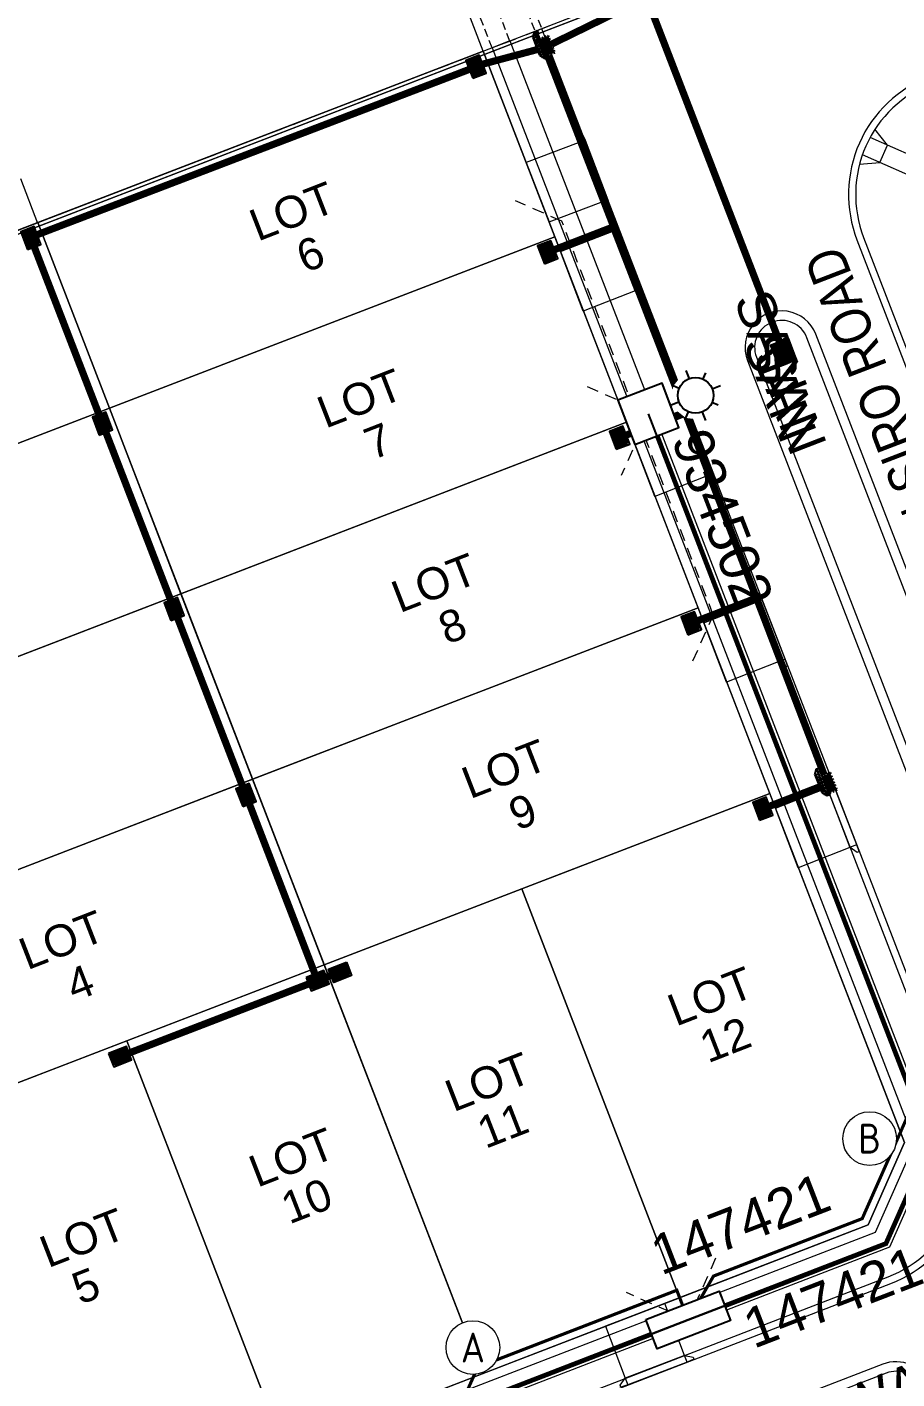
# Model space of a CAD drawing. Header units: metres. Extents: x 310412 to 311596, y 6269899 to 6270937.
# Drawn here: x 310709.8 to 310764.4, y 6270348.3 to 6270433.3 of the extents above; entities that cross this region are included whole.
import ezdxf
from ezdxf.enums import TextEntityAlignment as Align

# ---------------------------------------------------------------- set-up
doc = ezdxf.new("R2010")
doc.units = ezdxf.units.M
for name, pattern in [('Dash', [5, 3, -2]), ('DASHED', [0.75, 0.5, -0.25]), ('DASHED2', [1.5, 1, -0.5]), ('IE Trench LV', [6.5, 5, -1.5])]:
    doc.linetypes.add(name, pattern=pattern)
doc.layers.get('0').update_dxf_attribs({"color": 6})
for name, color, linetype in [('_User 1200x900', 7, 'Continuous'), ('_User D-LOT', 1, 'Continuous'), ('_User D-LOT-INT', 2, 'Continuous'), ('_User D-LOTNO', 2, 'Continuous'), ('_User D-PIPE', 154, 'Dash'), ('_User D-PIT', 2, 'Continuous'), ('_User D-TEXT-050', 3, 'Continuous'), ('Equip_SP_SL_NEW', 2, 'Continuous'), ('Mains_LV_NEW_T84', 2, 'Continuous'), ('Mains_LV_New_T94', 2, 'Continuous'), ('Notes', 7, 'Continuous'), ('Notes_HV_MISC', 7, 'Continuous'), ('Notes_LV_MISC', 7, 'Continuous'), ('Notes_SP_MISC', 7, 'Continuous'), ('Notes_SP_NEW', 2, 'Continuous'), ('Services_SP_NEW_UG', 2, 'Continuous'), ('SupportsUG_SP_LV_NEW', 2, 'Continuous'), ('SupportsUG_SP_LV_SL_NEW', 2, 'Continuous')]:
    doc.layers.add(name, color=color, linetype=linetype)
for name, color, linetype, lineweight, true_color in [('_User D-FOOTPATH', 7, 'Continuous', 0, 0x969696), ('_User D-LIP', 7, 'Continuous', 0, 0x969696), ('_User D-NKL', 7, 'Continuous', 0, 0x969696), ('_User Driveway', 7, 'Dash', 0, 0x969696), ('_User F-FOOTPATH', 7, 'DASHED', 0, 0x969696), ('_User F-KERB', 7, 'DASHED', 0, 0x969696), ('_User F-LOT', 7, 'DASHED', 0, 0x969696), ('_User Proposed Development Boundary', 7, 'DASHED', 0, 0x969696), ('_User Stormwater', 7, 'Continuous', 0, 0x969696)]:
    doc.layers.add(name, color=color, linetype=linetype, lineweight=lineweight, true_color=true_color)
for name, color, linetype, plot in [('_User Measure 240 CL', 170, 'Continuous', False), ('_User Measure 240 RL', 174, 'Continuous', False), ('_User Measure 50 CL', 130, 'Continuous', False), ('_User Measure LV VDs', 180, 'Continuous', False)]:
    doc.layers.add(name, color=color, linetype=linetype, plot=plot)
for name, color, linetype, lineweight in [('Cadastre Developer_SP_NEW', 2, 'Continuous', 5), ('Cadastre Land Parcels_SP_EXT', 9, 'Continuous', 5), ('Trench_SP_NEW', 7, 'Continuous', 70)]:
    doc.layers.add(name, color=color, linetype=linetype, lineweight=lineweight)
doc.styles.add('ARIAL', font='arial.ttf', dxfattribs={"height": 2})
doc.styles.add('ARIAL NARROW', font='ARIALN.TTF')
doc.styles.add('ieISOCP', font='isocp.shx')
doc.styles.add('POLE_LABEL', font='arial.ttf')
doc.styles.add('SL_LABEL', font='arial.ttf')
doc.styles.get("Standard").update_dxf_attribs({"font": 'arial.ttf'})
doc.linetypes.add('Cable New UG', pattern='A,7,-0.25,["x",Standard,S=2,R=0,X=0.2,Y=-0.8],-2.1', length=9.35)
doc.linetypes.add('IE Trench HV', pattern='A,7,-0.2,["/",Standard,S=3,R=0,X=0,Y=-1.4],-2.5', length=9.7)

# ---------------------------------------------------------------- blocks, each defined once
blk = doc.blocks.new('A$C7FC2678C')
at = {"layer": '_User Driveway', "linetype": 'Continuous'}
for p, q in [((310744.401, 6270426.026), (310741.126, 6270424.787)), ((310745.845, 6270422.296), (310744.401, 6270426.026)), ((310744.42, 6270426.032), (310745.846, 6270422.295)), ((310741.126, 6270424.787), (310742.571, 6270421.057)), ((310742.571, 6270421.057), (310745.845, 6270422.296)), ((310743.29, 6270419.191), (310746.549, 6270420.466)), ((310746.549, 6270420.466), (310747.977, 6270416.73)), ((310747.996, 6270416.738), (310746.55, 6270420.467)), ((310744.716, 6270415.454), (310743.29, 6270419.191)), ((310747.977, 6270416.73), (310744.716, 6270415.454)), ((310747.794, 6270407.53), (310751.053, 6270408.806)), ((310751.053, 6270408.806), (310752.481, 6270405.07)), ((310752.5, 6270405.077), (310751.054, 6270408.807)), ((310749.22, 6270403.794), (310747.794, 6270407.53)), ((310752.481, 6270405.07), (310749.22, 6270403.794)), ((310752.298, 6270395.87), (310755.557, 6270397.145)), ((310755.557, 6270397.145), (310756.985, 6270393.409)), ((310757.004, 6270393.417), (310755.558, 6270397.146)), ((310753.724, 6270392.133), (310752.298, 6270395.87)), ((310756.985, 6270393.409), (310753.724, 6270392.133)), ((310756.801, 6270384.21), (310760.061, 6270385.485)), ((310761.508, 6270381.756), (310760.061, 6270385.486)), ((310760.061, 6270385.485), (310761.489, 6270381.749)), ((310758.228, 6270380.473), (310756.801, 6270384.21)), ((310761.489, 6270381.749), (310758.228, 6270380.473)), ((310749.85, 6270353.091), (310746.114, 6270351.661)), ((310751.097, 6270349.819), (310749.85, 6270353.091)), ((310746.114, 6270351.661), (310747.364, 6270348.382)), ((310751.097, 6270349.819), (310747.364, 6270348.382)), ((310747.364, 6270348.382), (310751.097, 6270349.819))]:
    blk.add_line(p, q, dxfattribs=at)
for points in [[(310744.84, 6270426.193), (310744.42, 6270426.032), (310744.539, 6270426.56), (310744.652, 6270426.603), (310744.84, 6270426.193), (310746.267, 6270422.456), (310746.399, 6270422.025), (310746.287, 6270421.982), (310745.846, 6270422.295), (310746.267, 6270422.456)], [(310748.415, 6270416.9), (310747.996, 6270416.738), (310748.438, 6270416.427), (310748.55, 6270416.47), (310748.415, 6270416.9), (310746.969, 6270420.63), (310746.779, 6270421.038), (310746.667, 6270420.995), (310746.55, 6270420.467), (310746.969, 6270420.63)], [(310752.919, 6270405.24), (310752.5, 6270405.077), (310752.942, 6270404.766), (310753.054, 6270404.81), (310752.919, 6270405.24), (310751.473, 6270408.969), (310751.283, 6270409.378), (310751.171, 6270409.335), (310751.054, 6270408.807), (310751.473, 6270408.969)], [(310757.423, 6270393.58), (310757.004, 6270393.417), (310757.446, 6270393.106), (310757.558, 6270393.149), (310757.423, 6270393.58), (310755.977, 6270397.309), (310755.786, 6270397.718), (310755.675, 6270397.674), (310755.558, 6270397.146), (310755.977, 6270397.309)], [(310761.927, 6270381.919), (310761.508, 6270381.756), (310761.95, 6270381.445), (310762.062, 6270381.489), (310761.927, 6270381.919), (310760.481, 6270385.649), (310760.29, 6270386.057), (310760.178, 6270386.014), (310760.061, 6270385.486), (310760.481, 6270385.649)], [(310751.259, 6270349.399), (310751.097, 6270349.819), (310751.625, 6270349.7), (310751.668, 6270349.588), (310751.259, 6270349.399), (310747.525, 6270347.962), (310747.095, 6270347.829), (310747.052, 6270347.941), (310747.364, 6270348.382), (310747.525, 6270347.962)]]:
    blk.add_lwpolyline(points, dxfattribs=at)
blk = doc.blocks.new('A$C64462609')
at = {"layer": '_User D-FOOTPATH'}
for points in [[(310738.988, 6270432), (310765.57, 6270363.181), (310763.079, 6270357.554), (310714.108, 6270338.639), (310712.36, 6270339.412)], [(310740.107, 6270432.433), (310766.868, 6270363.15), (310765.664, 6270360.43)], [(310765.179, 6270359.333), (310763.975, 6270356.614), (310713.279, 6270337.032)]]:
    blk.add_lwpolyline(points, dxfattribs=at)
at = {"layer": '_User D-FOOTPATH', "flags": 128}
for points in [[(310740.107, 6270432.433), (310738.988, 6270432)], [(310762.094, 6270424.692), (310763.371, 6270424.784), (310763.856, 6270425.882), (310763.062, 6270426.888)], [(310766.848, 6270424.562), (310762.754, 6270426.368)], [(310766.362, 6270423.465), (310762.269, 6270425.27)]]:
    blk.add_lwpolyline(points, dxfattribs=at)
at = {"layer": '_User D-LIP'}
for points in [[(310791.666, 6270365.005), (310936.738, 6270421.04, 0.414214), (310941.289, 6270431.321), (310921.91, 6270481.498, 0.413842), (310911.639, 6270486.054), (310908.419, 6270484.815), (310909.245, 6270482.668), (310770.538, 6270429.3), (310769.712, 6270431.446), (310766.492, 6270430.207, 0.414597), (310761.931, 6270419.923), (310781.385, 6270369.556, 0.414213)], [(310759.342, 6270413.997, 1), (310755.051, 6270412.34), (310772.021, 6270368.405, 1), (310776.312, 6270370.062)]]:
    blk.add_lwpolyline(points, format="xyb", close=True, dxfattribs=at)
for points in [[(310677.807, 6270408.469), (310704.333, 6270339.794, 0.414213), (310714.614, 6270335.243), (310764.054, 6270354.34, 0.414214), (310768.605, 6270364.62), (310742.114, 6270433.204)], [(310766.522, 6270347.95, 0.414214), (310763.548, 6270349.266), (310717.839, 6270331.611, 0.414214), (310716.522, 6270328.637, 0.414214)]]:
    blk.add_lwpolyline(points, format="xyb", dxfattribs=at)
at = {"layer": '_User D-LOT', "color": 1, "lineweight": 0, "true_color": 0xfc0307}
blk.add_line((310911.145, 6270498.239), (310671.883, 6270406.182), dxfattribs=at)
at = {"layer": '_User D-LOT-INT', "color": 6, "lineweight": 0, "flags": 128}
for points in [[(310682.43, 6270410.239), (310738.428, 6270431.785)], [(310738.428, 6270431.785), (310764.921, 6270363.197)], [(310710.409, 6270421.062), (310738.377, 6270348.656)], [(310742.932, 6270420.125), (310686.934, 6270398.579)], [(310747.436, 6270408.464), (310691.438, 6270386.918)], [(310751.94, 6270396.804), (310695.942, 6270375.258)], [(310756.444, 6270385.143), (310700.445, 6270363.598)], [(310750.784, 6270353.448), (310740.857, 6270379.146)], [(310716.032, 6270369.595), (310725.97, 6270343.864)], [(310764.921, 6270363.197), (310762.631, 6270358.024)], [(310762.631, 6270358.024), (310714.123, 6270339.288)]]:
    blk.add_lwpolyline(points, dxfattribs=at)
at = {"layer": '_User D-NKL'}
for points in [[(310791.503, 6270365.425), (310936.576, 6270421.46, 0.414214), (310940.869, 6270431.158), (310921.49, 6270481.336, 0.413842), (310911.801, 6270485.634), (310909.001, 6270484.556), (310909.827, 6270482.41), (310770.279, 6270428.718), (310769.453, 6270430.865), (310766.653, 6270429.787, 0.414597), (310762.35, 6270420.085), (310781.805, 6270369.718, 0.414213)], [(310758.782, 6270413.781, 1), (310755.61, 6270412.556), (310772.581, 6270368.621, 1), (310775.752, 6270369.846)]]:
    blk.add_lwpolyline(points, format="xyb", close=True, dxfattribs=at)
for points in [[(310678.227, 6270408.632), (310704.753, 6270339.957, 0.414213), (310714.452, 6270335.663), (310763.892, 6270354.759, 0.414214), (310768.186, 6270364.458), (310741.694, 6270433.042)], [(310765.962, 6270347.733, 0.414214), (310763.764, 6270348.707), (310718.055, 6270331.051, 0.414214), (310717.082, 6270328.853, 0.414214)]]:
    blk.add_lwpolyline(points, format="xyb", dxfattribs=at)
at = {"layer": '_User F-FOOTPATH', "lineweight": 0}
for p, q in [((310740.109, 6270432.429), (310713.06, 6270503.005)), ((310738.988, 6270432), (310711.94, 6270502.575))]:
    blk.add_line(p, q, dxfattribs=at)
at = {"layer": '_User F-KERB', "lineweight": 0}
for p, q in [((310714.456, 6270503.56), (310741.694, 6270433.042)), ((310714.876, 6270503.722), (310742.114, 6270433.204))]:
    blk.add_line(p, q, dxfattribs=at)
at = {"layer": '_User F-LOT', "linetype": 'Dash', "lineweight": 0}
for p, q in [((310738.428, 6270431.785), (310711.379, 6270502.36)), ((310710.448, 6270420.962), (310681.936, 6270495.357))]:
    blk.add_line(p, q, dxfattribs=at)
at = {"layer": '_User Proposed Development Boundary', "color": 11, "linetype": 'DASHED', "lineweight": 15, "ltscale": 3, "true_color": 0xf27172, "flags": 128}
blk.add_lwpolyline([(310671.883, 6270406.182), (310911.145, 6270498.239), (310942.883, 6270416.071), (310703.742, 6270323.701), (310671.883, 6270406.182)], dxfattribs=at)
at = {"layer": 'Cadastre Developer_SP_NEW', "color": 2, "flags": 128}
for points in [[(310714.933, 6270409.352), (310742.932, 6270420.125), (310738.428, 6270431.785), (310710.429, 6270421.012)], [(310714.933, 6270409.352), (310710.429, 6270421.012), (310682.43, 6270410.239), (310686.934, 6270398.579)], [(310719.437, 6270397.691), (310747.436, 6270408.464), (310742.932, 6270420.125), (310714.933, 6270409.352)], [(310719.437, 6270397.691), (310714.933, 6270409.352), (310686.934, 6270398.579), (310691.438, 6270386.918)], [(310751.94, 6270396.804), (310747.436, 6270408.464), (310719.437, 6270397.691), (310723.941, 6270386.031)], [(310691.438, 6270386.918), (310695.942, 6270375.258), (310723.941, 6270386.031), (310719.437, 6270397.691)], [(310756.444, 6270385.143), (310751.94, 6270396.804), (310723.941, 6270386.031), (310728.445, 6270374.371)], [(310728.445, 6270374.371), (310723.941, 6270386.031), (310695.942, 6270375.258), (310700.445, 6270363.598)], [(310750.784, 6270353.448), (310762.631, 6270358.024), (310764.921, 6270363.197), (310756.444, 6270385.143), (310740.857, 6270379.146)], [(310738.377, 6270348.656), (310750.784, 6270353.448), (310740.857, 6270379.146), (310728.445, 6270374.371)], [(310725.97, 6270343.864), (310738.377, 6270348.656), (310728.445, 6270374.371), (310716.032, 6270369.595)], [(310716.032, 6270369.595), (310700.445, 6270363.598), (310708.951, 6270341.578), (310714.123, 6270339.288), (310725.97, 6270343.864)]]:
    blk.add_lwpolyline(points, close=True, dxfattribs=at)
at = {"color": 152, "true_color": 0x2776bb}
blk.add_blockref('A$C7FC2678C', (0, 0), dxfattribs=at)
at = {"layer": '_User D-LOTNO', "color": 0, "style": 'ARIAL'}
for s, p in [('LOT', (310724.259, 6270419.812)), ('6', (310727.208, 6270417.829)), ('LOT', (310728.518, 6270408.057)), ('7', (310731.467, 6270406.073)), ('LOT', (310733.185, 6270396.46)), ('8', (310736.134, 6270394.476)), ('LOT', (310737.605, 6270384.767)), ('9', (310740.554, 6270382.783)), ('LOT', (310709.771, 6270374.016)), ('4', (310712.72, 6270372.033)), ('LOT', (310750.546, 6270370.477)), ('12', (310752.561, 6270368.17)), ('LOT', (310736.557, 6270365.095)), ('11', (310738.572, 6270362.789)), ('LOT', (310724.23, 6270360.352)), ('10', (310726.245, 6270358.045)), ('LOT', (310711.079, 6270355.294)), ('5', (310713.094, 6270352.988))]:
    blk.add_text(s, height=2, rotation=21.24089, dxfattribs=at).set_placement(p)
at = {"layer": '_User D-TEXT-050', "insert": (310766.72, 6270397.573), "char_height": 2.5, "attachment_point": 1, "rotation": 111.04457, "style": 'ARIAL NARROW'}
blk.add_mtext('SAN SIRO ROAD', dxfattribs=at)
blk = doc.blocks.new('PILLAR_NEW')
for tag, height, flags, p in [('ASSET_NUM', 2.5, 8, (2, 4)), ('STREET_CODE', 0.2, 9, (1.5, 2)), ('OWNED_BY', 0.2, 9, (1.5, 1.8)), ('OPERATED_BY', 0.2, 9, (1.5, 1.6))]:
    blk.add_attdef(tag, text='', height=height, dxfattribs=dict(flags=flags)).set_placement(p, align=Align.MIDDLE_LEFT)
blk.add_wipeout([(-2.475, 0.99), (2.475, 0.99), (2.475, -0.99), (-2.475, -0.99)])
at = {"lineweight": -3}
blk.add_lwpolyline([(-2.475, 0.99), (2.475, 0.99), (2.475, -0.99), (-2.475, -0.99)], close=True, dxfattribs=at)
for tag, flags, p in [('STATE', 9, (1.5, 1.2)), ('SUPPORT_TYPE', 9, (1.5, 1)), ('USAGE', 9, (1.5, 0.8)), ('MAINTAINED_BY', 9, (1.5, 1.4)), ('SUBURB', 9, (1.5, 0.2)), ('STREETNAME', 9, (1.5, 0)), ('LEGEND', 9, (1.5, 0.6)), ('PARENT', 9, (1.5, 0.4)), ('Z', 1, (1.5, -0.6)), ('LOCATION', 9, (1.5, -0.2)), ('NOTES', 9, (1.5, -0.4))]:
    blk.add_attdef(tag, text='', height=0.2, dxfattribs=dict(flags=flags)).set_placement(p, align=Align.MIDDLE_LEFT)
blk = doc.blocks.new('COLUMN_NEW')
for tag, height, flags, p in [('ASSET_NUM', 2.15, 8, (2, 2)), ('LOCATION', 0.2, 9, (1.5, -2.2)), ('NOTES', 0.2, 9, (1.5, -2.4)), ('LABEL_ALIGNMENT', 0.2, 9, (1.5, -2.6)), ('Z', 0.2, 1, (1.5, -2.8))]:
    blk.add_attdef(tag, text='', height=height, dxfattribs=dict(flags=flags)).set_placement(p, align=Align.MIDDLE_LEFT)
blk.add_wipeout([(-1.485, -1.485), (1.485, -1.485), (1.485, 1.485), (-1.485, 1.485)])
at = {"lineweight": -3}
blk.add_lwpolyline([(-1.485, -1.485), (1.485, -1.485), (1.485, 1.485), (-1.485, 1.485)], close=True, dxfattribs=at)
at = {"style": 'POLE_LABEL', "flags": 9}
blk.add_attdef('STRUCTURE_PLANT_NUMBER', text='', height=0.2, dxfattribs=at).set_placement((1.5, 0.242), align=Align.MIDDLE_LEFT)
at = {"flags": 9}
for tag, p in [('STREET_CODE', (1.5, 0)), ('OWNED_BY', (1.5, -0.4)), ('OPERATED_BY', (1.5, -0.6)), ('COLUMN_TYPE', (1.5, -0.2)), ('MAINTAINED_BY', (1.5, -0.8)), ('STATE', (1.5, -1)), ('SUBURB', (1.5, -1.8)), ('USAGE', (1.5, -1.2)), ('LEGEND', (1.5, -1.4)), ('PARENT', (1.5, -1.6)), ('STREETNAME', (1.5, -2))]:
    blk.add_attdef(tag, text='', height=0.2, dxfattribs=at).set_placement(p, align=Align.MIDDLE_LEFT)
blk = doc.blocks.new('600 x 900 G.S.I.P')
at = {"flags": 128}
blk.add_lwpolyline([(0.45, 0.6), (-0.45, 0.6), (-0.45, -0.6), (0.45, -0.6)], close=True, dxfattribs=at)
for points in [[(-0.35, 0.5), (-0.35, -0.5), (0.35, -0.5), (0.35, 0.5)], [(-0.307, 0.49), (-0.307, -0.49), (0.308, -0.49), (0.308, 0.49)]]:
    blk.add_lwpolyline(points, close=True)
at = {"layer": '_User 1200x900', "color": 251}
for p, q in [((-0.307, 0.45), (0.308, 0.45)), ((-0.307, 0.4), (0.308, 0.4)), ((-0.307, 0.35), (0.308, 0.35)), ((-0.307, 0.3), (0.308, 0.3)), ((-0.307, 0.25), (0.308, 0.25)), ((-0.307, 0.2), (0.308, 0.2)), ((-0.307, 0.15), (0.308, 0.15)), ((-0.307, 0.1), (0.308, 0.1)), ((-0.307, 0.05), (0.308, 0.05)), ((-0.307, 0), (0.308, 0)), ((-0.2, -0.49), (-0.2, 0.49)), ((0, -0.49), (0, 0.49)), ((0.2, -0.49), (0.2, 0.49)), ((-0.307, -0.05), (0.308, -0.05)), ((-0.307, -0.1), (0.308, -0.1)), ((-0.307, -0.15), (0.308, -0.15)), ((-0.307, -0.2), (0.308, -0.2)), ((-0.307, -0.25), (0.308, -0.25)), ((-0.307, -0.3), (0.308, -0.3)), ((-0.307, -0.35), (0.308, -0.35)), ((-0.307, -0.4), (0.308, -0.4)), ((-0.307, -0.45), (0.308, -0.45))]:
    blk.add_line(p, q, dxfattribs=at)
blk = doc.blocks.new('900 x 900 G.S.I.P')
at = {"linetype": 'DASHED2'}
for p, q in [((0.6, 0.6), (-0.6, 0.6)), ((-0.6, 0.6), (-0.6, 0.6)), ((-0.45, 0.45), (-0.45, 0.45)), ((0.6, 0.6), (0.6, -0.6)), ((0.6, -0.6), (0.6, -0.6))]:
    blk.add_line(p, q, dxfattribs=at)
at = {"color": 251}
for p, q in [((-0.4525, 0.45), (0.4525, 0.45)), ((-0.4525, 0.4), (0.4525, 0.4)), ((-0.4525, 0.35), (0.4525, 0.35)), ((-0.4525, 0.3), (0.4525, 0.3)), ((-0.4525, 0.25), (0.4525, 0.25)), ((-0.4525, 0.2), (0.4525, 0.2)), ((-0.4525, 0.15), (0.4525, 0.15)), ((-0.4525, 0.1), (0.4525, 0.1)), ((-0.4525, 0.05), (0.4525, 0.05)), ((-0.4525, 0), (0.4525, 0)), ((-0.4, -0.48), (-0.4, 0.48)), ((-0.2, -0.48), (-0.2, 0.48)), ((0, -0.48), (0, 0.48)), ((0.2, -0.48), (0.2, 0.48)), ((0.4, -0.48), (0.4, 0.48)), ((-0.4525, -0.05), (0.4525, -0.05)), ((-0.4525, -0.1), (0.4525, -0.1)), ((-0.4525, -0.15), (0.4525, -0.15)), ((-0.4525, -0.2), (0.4525, -0.2)), ((-0.4525, -0.25), (0.4525, -0.25)), ((-0.4525, -0.3), (0.4525, -0.3)), ((-0.4525, -0.35), (0.4525, -0.35)), ((-0.4525, -0.4), (0.4525, -0.4)), ((-0.4525, -0.45), (0.4525, -0.45))]:
    blk.add_line(p, q, dxfattribs=at)
at = {"color": 251, "linetype": 'DASHED2'}
for p, q in [((0.45, 0.45), (-0.45, 0.45)), ((-0.45, -0.45), (0.45, -0.45))]:
    blk.add_line(p, q, dxfattribs=at)
for points in [[(-0.6, 0.6), (-0.6, -0.6), (0.6, -0.6), (0.6, 0.6)], [(-0.495, 0.49), (-0.495, -0.49), (0.495, -0.49), (0.495, 0.49)], [(-0.4525, 0.48), (-0.4525, -0.48), (0.4525, -0.48), (0.4525, 0.48)]]:
    blk.add_lwpolyline(points, close=True)
blk = doc.blocks.new('G.G.P 1200 EKI Right')
for p, q in [((-0.525, -0.495), (-0.525, 0)), ((-0.525, 0), (0.525, 0)), ((-1.122, -0.45), (-0.944, -0.45)), ((-1.122, -0.645), (-1.122, -0.45)), ((-1.122, -0.495), (0.677, -0.495)), ((-1.122, -0.645), (0.678, -0.645)), ((-0.817, -0.875), (-1.122, -0.645)), ((-0.944, -0.45), (-0.924, -0.495)), ((-0.883, -0.825), (0.439, -0.825)), ((-0.5, -0.495), (-0.5, -0.025)), ((-0.5, -0.025), (0.5, -0.025)), ((0.373, -0.875), (0.678, -0.645)), ((0.48, -0.495), (0.5, -0.45)), ((0.5, -0.025), (0.5, -0.45)), ((0.5, -0.45), (0.678, -0.45)), ((0.525, 0), (0.525, -0.45)), ((0.678, -0.645), (0.678, -0.45)), ((-0.817, -0.875), (0.373, -0.875))]:
    blk.add_line(p, q)
at = {"color": 251, "linetype": 'DASHED2', "ltscale": 0.05}
for p, q in [((-0.924, -0.495), (-0.822, -0.723)), ((-0.822, -0.723), (0.378, -0.723)), ((0.378, -0.723), (0.48, -0.495))]:
    blk.add_line(p, q, dxfattribs=at)
at = {"color": 251}
for p, q in [((-0.441, -0.075), (-0.441, -0.025)), ((-0.441, -0.495), (-0.441, -0.075)), ((-0.379, -0.075), (-0.379, -0.025)), ((-0.379, -0.495), (-0.379, -0.075)), ((-0.316, -0.075), (-0.316, -0.025)), ((-0.316, -0.495), (-0.316, -0.075)), ((-0.254, -0.075), (-0.254, -0.025)), ((-0.254, -0.495), (-0.254, -0.075)), ((-0.191, -0.075), (-0.191, -0.025)), ((-0.191, -0.495), (-0.191, -0.075)), ((-0.129, -0.075), (-0.129, -0.025)), ((-0.129, -0.495), (-0.129, -0.075)), ((-0.066, -0.075), (-0.066, -0.025)), ((-0.066, -0.495), (-0.066, -0.075)), ((-0.004, -0.075), (-0.004, -0.025)), ((-0.004, -0.495), (-0.004, -0.075)), ((0.059, -0.075), (0.059, -0.025)), ((0.059, -0.495), (0.059, -0.075)), ((0.121, -0.075), (0.121, -0.025)), ((0.121, -0.495), (0.121, -0.075)), ((0.184, -0.075), (0.184, -0.025)), ((0.184, -0.495), (0.184, -0.075)), ((0.246, -0.075), (0.246, -0.025)), ((0.246, -0.495), (0.246, -0.075)), ((0.309, -0.075), (0.309, -0.025)), ((0.309, -0.495), (0.309, -0.075)), ((0.371, -0.075), (0.371, -0.025)), ((0.371, -0.495), (0.371, -0.075)), ((0.434, -0.075), (0.434, -0.025)), ((0.434, -0.495), (0.434, -0.075))]:
    blk.add_line(p, q, dxfattribs=at)
at = {"color": 251, "linetype": 'DASHED2', "ltscale": 0.05}
for points in [[(0.6, -0.75), (-0.6, -0.75), (-0.6, 0.075), (0.6, 0.075)], [(0.45, -0.6), (-0.45, -0.6), (-0.45, -0.075), (0.45, -0.075)]]:
    blk.add_lwpolyline(points, close=True, dxfattribs=at)
blk = doc.blocks.new('A$C76594AEE')
at = {"layer": '_User D-PIPE', "const_width": 0.45, "flags": 128}
for points in [[(310742.729, 6270432.229), (310748.163, 6270434.888)], [(310748.94, 6270434.544), (310757.059, 6270413.519)], [(310738.402, 6270430.974), (310741.912, 6270431.913)], [(310759.867, 6270386.306), (310742.56, 6270431.52)], [(310710.399, 6270420.256), (310737.564, 6270430.646)], [(310742.907, 6270419.312), (310746.675, 6270420.77)], [(310714.287, 6270408.942), (310710.161, 6270419.623)], [(310747.425, 6270407.659), (310751.143, 6270409.097)], [(310718.791, 6270397.282), (310714.719, 6270407.823)], [(310751.93, 6270395.997), (310755.612, 6270397.421)], [(310723.304, 6270385.596), (310719.233, 6270396.138)], [(310756.434, 6270384.337), (310759.698, 6270385.599)], [(310727.859, 6270373.789), (310723.737, 6270384.477)], [(310728.867, 6270373.708), (310728.577, 6270373.596)], [(310727.457, 6270373.165), (310716.164, 6270368.821)]]:
    blk.add_lwpolyline(points, dxfattribs=at)
at = {"layer": '_User D-PIT'}
for name, p, rotation in [('G.G.P 1200 EKI Right', (310742.659, 6270432.202), 291.1432269261683), ('600 x 900 G.S.I.P', (310737.983, 6270430.81), 201.1433333252743), ('600 x 900 G.S.I.P', (310709.999, 6270420.043), 201.1433333252743), ('600 x 900 G.S.I.P', (310742.487, 6270419.15), 201.1433333252743), ('900 x 900 G.S.I.P', (310757.277, 6270412.96), 111.3118983126097), ('600 x 900 G.S.I.P', (310714.503, 6270408.383), 201.1433333252743), ('600 x 900 G.S.I.P', (310747.006, 6270407.495), 201.1433333252743), ('600 x 900 G.S.I.P', (310719.007, 6270396.722), 201.1433333252743), ('600 x 900 G.S.I.P', (310751.51, 6270395.835), 201.1433333252743), ('G.G.P 1200 EKI Right', (310760.398, 6270385.868), 291.1432269261683), ('600 x 900 G.S.I.P', (310723.521, 6270385.037), 201.1433333252743), ('600 x 900 G.S.I.P', (310756.014, 6270384.174), 201.1433333252743), ('600 x 900 G.S.I.P', (310728.022, 6270373.369), 111.1433333252743), ('600 x 900 G.S.I.P', (310715.609, 6270368.593), 111.1433333252743)]:
    blk.add_blockref(name, p, dxfattribs=dict(at, rotation=rotation))
at = {"layer": '_User D-PIT', "xscale": -1, "rotation": 291.0956639657666}
blk.add_blockref('600 x 900 G.S.I.P', (310729.437, 6270373.897), dxfattribs=at)
blk = doc.blocks.new('*U113')
blk.add_line((0, 0), (0, 0))
for tag, p, flags in [('Z', (0, 0), 1), ('OPERATED_BY', (0, -9.61), 9)]:
    blk.add_attdef(tag, p, '', height=0.2, dxfattribs=dict(flags=flags))
at = {"style": 'SL_LABEL', "flags": 9}
blk.add_attdef('STREET_CODE', text='', height=0.2, dxfattribs=at).set_placement((0, -0.2), align=Align.MIDDLE_LEFT)
for tag, height, flags, p in [('CONSTRUCTED_VOLTAGE', 0.2, 9, (0, -0.4)), ('CONTROL_TYPE', 0.2, 9, (0, -0.6)), ('LANTERN_PURPOSE', 0.2, 9, (0, -0.8)), ('LANTERN_TYPE', 0.2, 9, (0, -1)), ('NO_PHASES', 0.2, 9, (0, -1.2)), ('OPERATING_VOLTAGE', 0.2, 9, (0, -1.4)), ('ORIENTATION', 0.2, 9, (0, -1.6)), ('OWNED_BY', 0.2, 9, (0, -1.8)), ('STATE', 0.2, 9, (0, -2)), ('USAGE', 0.2, 9, (0, -2.2)), ('LNUMBER', 2.5, 8, (1.2, -2.8)), ('CEXIST', 0.2, 9, (0, -2.4)), ('CNEW', 0.2, 9, (0, -2.6)), ('CNUMBER', 0.2, 9, (0, -2.8)), ('CREMOVE', 0.2, 9, (0, -3)), ('CREPLACE', 0.2, 9, (0, -3.2)), ('LKINGHEIGHT', 0.2, 9, (0, -3.4)), ('LBRACKET', 0.2, 9, (0, -3.6)), ('LBRACKETVOCAB', 0.2, 9, (0, -3.8)), ('LCATEGORY', 0.2, 9, (0, -4)), ('LCHARGE1', 0.2, 9, (0, -4.2)), ('LCHARGE1PERCENT', 0.2, 9, (0, -4.4)), ('LCHARGE2', 0.2, 9, (0, -4.6)), ('LCHARGE2PERCENT', 0.2, 9, (0, -4.8)), ('LCHARGE3', 0.2, 9, (0, -5)), ('LCHARGE3PERCENT', 0.2, 9, (0, -5.2)), ('LEXIST', 0.2, 9, (0, -5.4)), ('LLAMP', 0.2, 9, (0, -5.6)), ('LLAMPVOCAB', 0.2, 9, (0, -5.8)), ('LMAST', 0.2, 9, (0, -6)), ('LMASTVOCAB', 0.2, 9, (0, -6.2)), ('LNEW', 0.2, 9, (0, -6.4)), ('LANTNUMBER', 0.2, 9, (0, -6.6)), ('LOUTREACH', 0.2, 9, (0, -7)), ('LOUTREACHVOCAB', 0.2, 9, (0, -7.2)), ('LRATECODE', 0.2, 9, (0, -7.4)), ('LREMOVE', 0.2, 9, (0, -7.6)), ('LREPLACE', 0.2, 9, (0, -7.8)), ('LTYPE', 0.2, 9, (0, -8)), ('SUBURB', 0.2, 9, (0, -8.6)), ('STREETNAME', 0.2, 9, (0, -8.8)), ('LTYPEVOCAB', 0.2, 9, (0, -8.2)), ('LEGEND', 0.2, 9, (0, -8.4)), ('LOCATION', 0.2, 9, (0, -9)), ('NOTES', 0.2, 9, (0, -9.2)), ('MAINTAINED_BY', 0.2, 9, (0, -9.86))]:
    blk.add_attdef(tag, text='', height=height, dxfattribs=dict(flags=flags)).set_placement(p, align=Align.MIDDLE_LEFT)
blk.add_wipeout([(0, 6.47), (1.46, 5.68), (2.25, 4.22), (1.46, 2.76), (0, 1.92), (-1.43, 2.79), (-2.25, 4.22), (-1.46, 5.68)])
for p, q in [((-1.46, 5.68), (-1.06, 5.28)), ((0, 5.72), (0, 6.47)), ((1.46, 5.68), (1.06, 5.28)), ((-2.25, 4.22), (-1.5, 4.22)), ((1.5, 4.22), (2.25, 4.22)), ((-1.46, 2.76), (-1.06, 3.16)), ((0, 0), (0, 2.72)), ((1.46, 2.76), (1.06, 3.16))]:
    blk.add_line(p, q)
blk.add_circle((0, 4.22), 1.5)
blk.add_attdef('ASSET_NUM', text='', height=2.5, dxfattribs=at).set_placement((2, 2), align=Align.MIDDLE_LEFT)
blk = doc.blocks.new('DUCT_INDICATOR')
at = {"color": 7, "lineweight": 9, "flags": 1}
blk.add_attdef('Z', (0, 0), '', height=0.2, dxfattribs=at)
at = {"color": 8, "linetype": 'Continuous', "lineweight": 15, "ltscale": 0.1}
blk.add_wipeout([(2.25, 0), (2.25, 0.05), (2.23, 0.29), (2.22, 0.39), (2.18, 0.54), (2.14, 0.7), (2.1, 0.82), (2.04, 0.95), (1.94, 1.14), (1.86, 1.27), (1.75, 1.41), (1.6, 1.58), (1.56, 1.62), (1.5, 1.68), (1.42, 1.74), (1.34, 1.81), (1.26, 1.86), (1.17, 1.92), (1.1, 1.97), (1.03, 2), (1, 2.02), (0.97, 2.03), (0.95, 2.04), (0.91, 2.06), (0.88, 2.07), (0.86, 2.08), (0.83, 2.09), (0.79, 2.11), (0.76, 2.12), (0.72, 2.13), (0.67, 2.15), (0.62, 2.16), (0.61, 2.17), (0.55, 2.18), (0.52, 2.19), (0.5, 2.19), (0.48, 2.2), (0.43, 2.21), (0.38, 2.22), (0.33, 2.23), (0.27, 2.23), (0.23, 2.24), (0.18, 2.24), (0.08, 2.25), (0.05, 2.25), (0, 2.25), (-0.05, 2.25), (-0.08, 2.25), (-0.18, 2.24), (-0.23, 2.24), (-0.27, 2.23), (-0.33, 2.23), (-0.38, 2.22), (-0.43, 2.21), (-0.48, 2.2), (-0.5, 2.19), (-0.52, 2.19), (-0.55, 2.18), (-0.61, 2.17), (-0.62, 2.16), (-0.67, 2.15), (-0.72, 2.13), (-0.76, 2.12), (-0.79, 2.11), (-0.83, 2.09), (-0.86, 2.08), (-0.88, 2.07), (-0.91, 2.06), (-0.95, 2.04), (-0.97, 2.03), (-1, 2.02), (-1.03, 2), (-1.1, 1.97), (-1.17, 1.92), (-1.26, 1.86), (-1.34, 1.81), (-1.42, 1.74), (-1.5, 1.68), (-1.56, 1.62), (-1.6, 1.58), (-1.75, 1.41), (-1.86, 1.27), (-1.94, 1.14), (-2.04, 0.95), (-2.1, 0.82), (-2.14, 0.7), (-2.18, 0.54), (-2.22, 0.39), (-2.23, 0.29), (-2.25, 0.05), (-2.25, 0), (-2.25, -0.05), (-2.23, -0.29), (-2.22, -0.39), (-2.18, -0.54), (-2.14, -0.7), (-2.1, -0.82), (-2.04, -0.95), (-1.94, -1.14), (-1.86, -1.27), (-1.75, -1.41), (-1.6, -1.58), (-1.56, -1.62), (-1.5, -1.68), (-1.42, -1.74), (-1.34, -1.81), (-1.26, -1.86), (-1.17, -1.92), (-1.1, -1.97), (-1.03, -2), (-1, -2.02), (-0.97, -2.03), (-0.95, -2.04), (-0.91, -2.06), (-0.88, -2.07), (-0.86, -2.08), (-0.83, -2.09), (-0.79, -2.11), (-0.76, -2.12), (-0.72, -2.13), (-0.67, -2.15), (-0.62, -2.16), (-0.61, -2.17), (-0.55, -2.18), (-0.52, -2.19), (-0.5, -2.19), (-0.48, -2.2), (-0.43, -2.21), (-0.38, -2.22), (-0.33, -2.23), (-0.27, -2.23), (-0.23, -2.24), (-0.18, -2.24), (-0.08, -2.25), (-0.05, -2.25), (0, -2.25), (0.05, -2.25), (0.08, -2.25), (0.18, -2.24), (0.23, -2.24), (0.27, -2.23), (0.33, -2.23), (0.38, -2.22), (0.43, -2.21), (0.48, -2.2), (0.5, -2.19), (0.52, -2.19), (0.55, -2.18), (0.61, -2.17), (0.62, -2.16), (0.67, -2.15), (0.72, -2.13), (0.76, -2.12), (0.79, -2.11), (0.83, -2.09), (0.86, -2.08), (0.88, -2.07), (0.91, -2.06), (0.95, -2.04), (0.97, -2.03), (1, -2.02), (1.03, -2), (1.1, -1.97), (1.17, -1.92), (1.26, -1.86), (1.34, -1.81), (1.42, -1.74), (1.5, -1.68), (1.56, -1.62), (1.6, -1.58), (1.75, -1.41), (1.86, -1.27), (1.94, -1.14), (2.04, -0.95), (2.1, -0.82), (2.14, -0.7), (2.18, -0.54), (2.22, -0.39), (2.23, -0.29), (2.25, -0.05)], dxfattribs=at)
at = {"color": 7, "lineweight": 9}
blk.add_circle((0, 0), 2.25, dxfattribs=at)
blk.add_attdef('CODE', text='', height=1.8, dxfattribs=at).set_placement((0, 0), align=Align.MIDDLE_CENTER)

msp = doc.modelspace()

# ---------------------------------------------------------------- block references
at = {"layer": 'Notes'}
msp.add_blockref('A$C64462609', (0, 0), dxfattribs=at)

# ---------------------------------------------------------------- next in the draw order: linework, layer by layer
at = {"layer": 'Cadastre Land Parcels_SP_EXT', "linetype": 'Continuous'}
for points in [[(310762.318, 6270440.779), (310757.111, 6270443.193), (310731.409, 6270509.57), (310733.662, 6270514.861), (310643.377, 6270479.985), (310671.978, 6270405.97), (310762.318, 6270440.779)], [(310703.872, 6270323.381), (310942.799, 6270415.673), (310910.986, 6270498.06), (310671.978, 6270405.97), (310703.872, 6270323.381)]]:
    msp.add_lwpolyline(points, close=True, dxfattribs=at)
at = {"layer": 'Mains_LV_NEW_T84', "color": 170, "linetype": 'Cable New UG', "ltscale": 0.75, "const_width": 0.2, "flags": 128}
for points in [[(310726.511, 6270342.465), (310736.94, 6270346.493), (310738.086, 6270349.08), (310750.603, 6270353.915), (310751.324, 6270352.049)], [(310745.367, 6270330.296), (310740.176, 6270328.304), (310738.736, 6270332.035), (310743.891, 6270334.014), (310738.809, 6270347.215), (310751.324, 6270352.049)]]:
    msp.add_lwpolyline(points, dxfattribs=at)
at = {"layer": 'Mains_LV_New_T94', "color": 140, "linetype": 'IE Trench HV', "ltscale": 0.5, "const_width": 0.2, "flags": 128}
msp.add_lwpolyline([(310751.324, 6270352.049), (310752.912, 6270354.806), (310762.257, 6270358.416), (310765.525, 6270365.796), (310748.835, 6270409.005)], dxfattribs=at)
at = {"layer": 'Services_SP_NEW_UG', "color": 170, "linetype": 'Dash', "lineweight": 15, "ltscale": 0.25}
for points in [[(310751.617, 6270393.465), (310752.9, 6270396.352), (310743.378, 6270421.1), (310740.47, 6270422.392)], [(310744.959, 6270410.725), (310748.836, 6270409.003), (310747.113, 6270405.126)], [(310753.042, 6270355.928), (310751.324, 6270352.049), (310747.445, 6270353.767)]]:
    msp.add_lwpolyline(points, dxfattribs=at)
at = {"layer": 'Trench_SP_NEW', "color": 5, "linetype": 'IE Trench LV', "ltscale": 0.5, "flags": 128}
msp.add_lwpolyline([(310748.835, 6270409.005, 0.3, 0.3, 0), (310766.544, 6270363.158, 0, 0, 0)], format="xyseb", dxfattribs=at)
at = {"layer": 'Trench_SP_NEW', "color": 1, "linetype": 'IE Trench HV', "ltscale": 0.5, "const_width": 0.3, "flags": 128}
msp.add_lwpolyline([(310766.544, 6270363.158), (310763.751, 6270356.849), (310738.917, 6270347.257)], dxfattribs=at)

# ---------------------------------------------------------------- next in the draw order: block references
at = {"layer": '_User Stormwater'}
msp.add_blockref('A$C76594AEE', (0, 0), dxfattribs=at)

# ---------------------------------------------------------------- next in the draw order: texts
at = {"layer": 'Notes_HV_MISC', "color": 7, "insert": (310684.38, 6270367.338), "char_height": 2.4, "attachment_point": 7, "rotation": 291.12246, "line_spacing_factor": 0.6}
msp.add_mtext('{\\fArial|b0|i0|c0|p39;KINGFIELD                                                                   ROAD}', dxfattribs=at)
at = {"layer": 'Notes_LV_MISC', "color": 7}
msp.add_text('FENWAY', height=2.4, rotation=21.12659, dxfattribs=at).set_placement((310755.192, 6270342.907))
at = {"layer": 'Notes_LV_MISC', "color": 7, "char_height": 2.4, "attachment_point": 7, "rotation": 291.12246, "line_spacing_factor": 0.6}
for s, insert in [('{\\fArial|b0|i0|c0|p39;SAN                                   SIRO                                       ROAD}', (310754.695, 6270413.411)), ('{\\fArial|b0|i0|c0|p39;KINGFIELD                                                       ROAD}', (310686.74, 6270364.81))]:
    msp.add_mtext(s, dxfattribs=dict(at, insert=insert))
at = {"layer": 'Notes_SP_MISC', "color": 7, "insert": (310755.324, 6270412.628), "char_height": 2.4, "attachment_point": 7, "rotation": 291.12246, "line_spacing_factor": 0.6}
msp.add_mtext('{\\fArial|b0|i0|c0|p39;SAN                          SIRO                                               ROAD}', dxfattribs=at)

# ---------------------------------------------------------------- next in the draw order: block references
at = {"layer": 'Equip_SP_SL_NEW', "xscale": 0.7500000000000002, "yscale": 0.7500000000000002, "zscale": 0.7500000000000002, "rotation": 291.3987360689504}
msp.add_blockref('*U113', (310748.838, 6270409.003), dxfattribs=at)
at = {"layer": 'SupportsUG_SP_LV_NEW'}
ref = msp.add_blockref('PILLAR_NEW', (310751.324, 6270352.049), dxfattribs=dict(at, rotation=21.11944444136678))
ref.add_attrib('ASSET_NUM', '147421', dxfattribs={"layer": '0', "height": 2.5, "rotation": 21.11944}).set_placement((310754.98, 6270351.386), align=Align.MIDDLE_LEFT)

# ---------------------------------------------------------------- next in the draw order: linework, layer by layer
at = {"layer": '_User Measure LV VDs', "flags": 128}
for points in [[(310751.324, 6270352.049), (310726.466, 6270342.447)], [(310745.746, 6270329.381), (310738.917, 6270347.257), (310751.324, 6270352.049)]]:
    msp.add_lwpolyline(points, dxfattribs=at)
at = {"layer": 'Mains_LV_NEW_T84', "color": 170, "linetype": 'Cable New UG', "ltscale": 0.75, "const_width": 0.2, "flags": 128}
msp.add_lwpolyline([(310776.475, 6270389.068), (310776.487, 6270389.073), (310783.657, 6270370.431), (310766.904, 6270363.971), (310763.751, 6270356.849), (310751.324, 6270352.049)], dxfattribs=at)

# ---------------------------------------------------------------- next in the draw order: block references
at = {"layer": 'SupportsUG_SP_LV_SL_NEW'}
ref = msp.add_blockref('COLUMN_NEW', (310748.821, 6270408.999), dxfattribs=dict(at, rotation=291.0445728764959))
ref.add_attrib('ASSET_NUM', '934502', dxfattribs={"layer": '0', "height": 2.5, "rotation": 291.04457}).set_placement((310751.406, 6270407.851), align=Align.MIDDLE_LEFT)

# ---------------------------------------------------------------- next in the draw order: texts
at = {"layer": 'Notes_HV_MISC', "color": 7, "insert": (310720.709, 6270329.443), "char_height": 2.4, "attachment_point": 7, "rotation": 21.12659, "line_spacing_factor": 0.6}
msp.add_mtext('{\\fArial|b0|i0|c0|p39;FENWAY                                                                  STREET}', dxfattribs=at)

# ---------------------------------------------------------------- next in the draw order: linework, layer by layer
at = {"layer": '_User Measure LV VDs', "flags": 128}
msp.add_lwpolyline([(310751.334, 6270352.053), (310763.751, 6270356.849), (310766.544, 6270363.158), (310748.821, 6270408.999)], dxfattribs=at)

# ---------------------------------------------------------------- next in the draw order: block references
at = {"layer": 'Notes_SP_NEW', "color": 7, "lineweight": 15, "ltscale": 0.5}
ref = msp.add_blockref('DUCT_INDICATOR', (310737.788, 6270350.314), dxfattribs=dict(at, xscale=0.75, yscale=0.75))
ref.add_attrib('CODE', 'A', dxfattribs={"layer": '0', "color": 7, "height": 1.875, "style": 'ieISOCP'}).set_placement((310737.788, 6270350.314), align=Align.MIDDLE_CENTER)

# ---------------------------------------------------------------- next in the draw order: texts
at = {"layer": 'Notes_HV_MISC', "color": 7, "char_height": 2.4, "attachment_point": 7, "rotation": 291.12246, "line_spacing_factor": 0.6}
for insert in [(310754.129, 6270416.163), (310755.324, 6270412.628)]:
    msp.add_mtext('{\\fArial|b0|i0|c0|p39;SAN                                   SIRO                                       ROAD}', dxfattribs=dict(at, insert=insert))

# ---------------------------------------------------------------- next in the draw order: block references
at = {"layer": 'Notes_LV_MISC', "rotation": 291.0445728764959}
msp.add_blockref('COLUMN_NEW', (310748.821, 6270408.999), dxfattribs=at)
at = {"layer": 'Notes_LV_MISC'}
ref = msp.add_blockref('PILLAR_NEW', (310751.324, 6270352.049), dxfattribs=dict(at, rotation=21.11944444136678))
ref.add_attrib('ASSET_NUM', '147421', dxfattribs={"layer": '0', "height": 2.5, "rotation": 21.11944}).set_placement((310749.165, 6270355.997), align=Align.MIDDLE_LEFT)
at = {"layer": 'Notes_SP_NEW', "color": 7, "lineweight": 15, "ltscale": 0.5}
ref = msp.add_blockref('DUCT_INDICATOR', (310762.727, 6270363.446), dxfattribs=dict(at, xscale=0.75, yscale=0.75))
ref.add_attrib('CODE', 'B', dxfattribs={"layer": '0', "color": 7, "height": 1.875, "style": 'ieISOCP'}).set_placement((310762.727, 6270363.446), align=Align.MIDDLE_CENTER)

# ---------------------------------------------------------------- next in the draw order: linework, layer by layer
at = {"layer": '_User Measure 240 CL', "color": 152, "true_color": 0x2776bb, "flags": 128}
for points in [[(310751.324, 6270352.049), (310763.752, 6270356.853), (310766.544, 6270363.158), (310783.895, 6270369.858), (310774.363, 6270394.542)], [(310751.324, 6270352.049), (310726.511, 6270342.465)], [(310745.746, 6270329.381), (310738.983, 6270347.282), (310751.324, 6270352.049)]]:
    msp.add_lwpolyline(points, dxfattribs=at)
at = {"layer": '_User Measure 240 RL', "color": 152, "true_color": 0x2776bb, "flags": 128}
for points in [[(310770.094, 6270405.59), (310783.894, 6270369.86), (310766.544, 6270363.158), (310763.751, 6270356.849), (310751.324, 6270352.049)], [(310751.324, 6270352.049), (310726.511, 6270342.465)]]:
    msp.add_lwpolyline(points, dxfattribs=at)
at = {"layer": '_User Measure 50 CL', "flags": 128}
msp.add_lwpolyline([(310751.324, 6270352.049), (310763.752, 6270356.853), (310766.544, 6270363.158), (310748.835, 6270409.005)], dxfattribs=at)
at = {"layer": '_User Measure LV VDs', "color": 41, "true_color": 0xf4ee51, "flags": 128}
msp.add_lwpolyline([(310751.324, 6270352.049), (310763.751, 6270356.849), (310766.544, 6270363.158), (310783.895, 6270369.858), (310774.356, 6270394.561)], dxfattribs=at)

doc.saveas('drawing.dxf')
